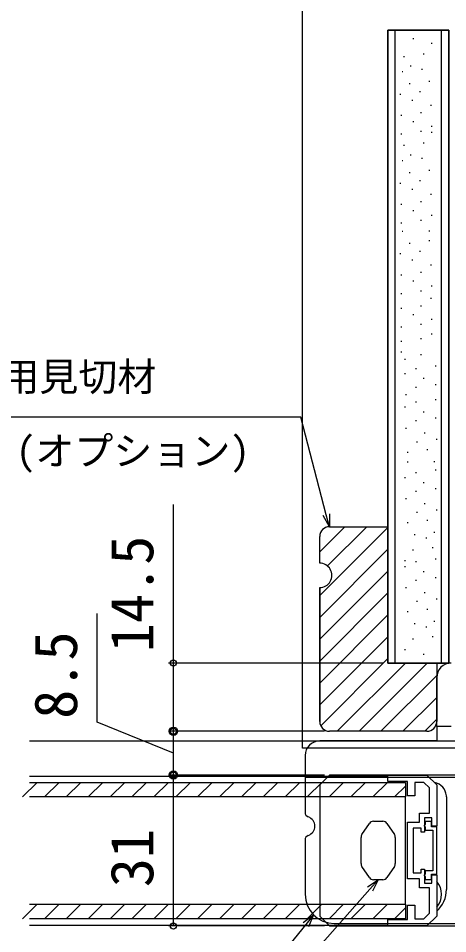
# Model space of a CAD drawing. Units: millimetres, scale not verified. Extents: x -525 to 525, y -804 to 800.
# Drawn here: x 134 to 222.1, y -403.4 to -215.4 of the extents above; entities that cross this region are included whole.
import ezdxf
from ezdxf.enums import TextEntityAlignment as Align

# ---------------------------------------------------------------- set-up
doc = ezdxf.new("R2010")
doc.units = ezdxf.units.MM
doc.header["$LTSCALE"] = 4
for name, color, linetype in [('0-2_YKK_11', 7, 'Continuous'), ('0-3_YKK_12', 2, 'Continuous'), ('0-4_YKK_13', 4, 'Continuous'), ('0-5_YKK_D', 6, 'Continuous'), ('0-7_YSS_K', 3, 'Continuous')]:
    doc.layers.add(name, color=color, linetype=linetype)
doc.styles.add('ＭＳ ゴシック', font='')
doc.styles.get('ＭＳ ゴシック').set_extended_font_data('MS Gothic')

msp = doc.modelspace()

# ---------------------------------------------------------------- linework, layer by layer
at = {"layer": '0-2_YKK_11'}
for p, q in [((197.87, -319.817), (209.87, -319.817)), ((195.87, -327.317), (195.87, -321.817)), ((195.87, -332.317), (195.87, -359.817)), ((195.87, -359.817), (195.87, -332.317)), ((217.87, -361.817), (197.87, -361.817)), ((213.47, -397.317), (213.47, -375.317))]:
    msp.add_line(p, q, dxfattribs=at)
for points in [[(209.87, -319.817), (209.87, -347.817), (219.87, -347.817), (219.87, -359.817)], [(213.87, -392.117), (213.87, -380.517), (216.37, -380.517), (216.37, -378.617), (218.37, -378.617), (218.37, -373.438), (217.249, -372.317), (215.37, -372.317), (215.37, -375.117), (213.87, -375.117), (213.87, -372.117), (209.87, -372.117), (209.87, -370.817), (217.87, -370.817), (219.87, -372.817), (219.87, -381.317), (218.87, -381.317), (218.87, -379.617), (217.37, -379.617), (217.37, -382.517), (216.67, -382.517), (216.67, -381.717), (215.07, -381.717), (215.07, -390.917), (216.67, -390.917), (216.67, -390.117), (217.37, -390.117), (217.37, -393.017), (218.87, -393.017), (218.87, -391.317), (219.87, -391.317), (219.87, -399.817), (217.87, -401.817), (209.87, -401.817), (209.87, -400.517), (213.87, -400.517), (213.87, -397.517), (215.37, -397.517), (215.37, -400.317), (217.249, -400.317)], [(217.249, -400.317), (218.37, -399.195), (218.37, -394.017), (216.37, -394.017), (216.37, -392.117), (213.87, -392.117)]]:
    msp.add_lwpolyline(points, dxfattribs=at)
for centre, radius, start, end in [((197.87, -321.817), 2, 90.00001, 179.99999), ((195.87, -329.817), 2.5, 269.99999, 90.00001), ((197.87, -359.817), 2, 180.00001, 269.99999), ((217.87, -359.817), 2, 270.00001, 359.99999)]:
    msp.add_arc(centre, radius, start, end, dxfattribs=at)
at = {"layer": '0-3_YKK_12'}
for p, q in [((195.87, -324.979), (201.033, -319.817)), ((195.87, -333.96), (209.87, -319.96)), ((197.456, -327.884), (205.523, -319.817)), ((195.87, -338.45), (209.87, -324.45)), ((195.87, -342.94), (209.87, -328.94)), ((195.87, -347.43), (209.87, -333.43)), ((195.87, -351.92), (209.87, -337.92)), ((195.87, -356.41), (209.87, -342.41)), ((196.074, -360.696), (209.87, -346.9)), ((199.444, -361.817), (213.444, -347.817)), ((203.934, -361.817), (217.934, -347.817)), ((208.424, -361.817), (219.87, -350.371)), ((212.915, -361.817), (219.87, -354.861)), ((217.405, -361.817), (219.87, -359.351)), ((136.37, -363.818), (350.87, -363.818)), ((136.37, -371.017), (209.87, -371.017)), ((136.37, -401.617), (209.87, -401.617))]:
    msp.add_line(p, q, dxfattribs=at)
msp.add_lwpolyline([(350.87, -370.816), (197.87, -370.816), (195.87, -372.816), (195.87, -399.816), (197.87, -401.816), (350.87, -401.816)], dxfattribs=at)
at = {"layer": '0-4_YKK_13'}
for p, q in [((134.915, -375.317), (137.915, -372.317)), ((139.405, -375.317), (142.405, -372.317)), ((143.895, -375.317), (146.895, -372.317)), ((148.385, -375.317), (151.385, -372.317)), ((152.875, -375.317), (155.875, -372.317)), ((157.365, -375.317), (160.365, -372.317)), ((161.856, -375.317), (164.856, -372.317)), ((166.346, -375.317), (169.346, -372.317)), ((170.836, -375.317), (173.836, -372.317)), ((175.326, -375.317), (178.326, -372.317)), ((179.816, -375.317), (182.816, -372.317)), ((184.306, -375.317), (187.306, -372.317)), ((188.796, -375.317), (191.796, -372.317)), ((193.286, -375.317), (196.286, -372.317)), ((197.777, -375.317), (200.777, -372.317)), ((202.267, -375.317), (205.267, -372.317)), ((206.757, -375.317), (209.757, -372.317)), ((211.247, -375.317), (213.47, -373.093)), ((218.866, -372.313), (218.87, -372.313)), ((221.87, -375.313), (221.87, -394.313)), ((204.526, -383.061), (206.067, -380.75)), ((206.899, -380.305), (208.841, -380.305)), ((209.673, -380.75), (211.214, -383.061)), ((192.87, -384.145), (192.87, -395.317)), ((204.358, -389.017), (204.358, -383.616)), ((211.382, -383.616), (211.382, -389.017)), ((206.067, -391.883), (204.526, -389.572)), ((211.214, -389.572), (209.673, -391.883)), ((208.841, -392.328), (206.899, -392.328)), ((134.915, -400.317), (137.915, -397.317)), ((139.405, -400.317), (142.405, -397.317)), ((143.895, -400.317), (146.895, -397.317)), ((148.385, -400.317), (151.385, -397.317)), ((152.875, -400.317), (155.875, -397.317)), ((157.365, -400.317), (160.365, -397.317)), ((161.856, -400.317), (164.856, -397.317)), ((166.346, -400.317), (169.346, -397.317)), ((170.836, -400.317), (173.836, -397.317)), ((175.326, -400.317), (178.326, -397.317)), ((179.816, -400.317), (182.816, -397.317)), ((184.306, -400.317), (187.306, -397.317)), ((188.796, -400.317), (191.796, -397.317)), ((193.286, -400.317), (196.286, -397.317)), ((197.777, -400.317), (200.777, -397.317)), ((202.267, -400.317), (205.267, -397.317)), ((206.757, -400.317), (209.757, -397.317)), ((211.247, -400.317), (213.47, -398.093)), ((198.87, -401.317), (229.87, -401.317))]:
    msp.add_line(p, q, dxfattribs=at)
for points in [[(222.87, -360.817), (219.87, -360.817), (219.87, -350.817)], [(219.87, -360.817), (219.87, -363.817), (195.87, -363.817)], [(192.87, -366.817), (192.87, -371.317), (192.87, -378.488)], [(249.87, -371.317), (216.87, -371.317), (192.87, -371.317)], [(136.37, -372.317), (213.47, -372.317), (213.47, -375.317), (136.37, -375.317)], [(136.37, -397.317), (213.47, -397.317), (213.47, -400.317), (136.37, -400.317)]]:
    msp.add_lwpolyline(points, dxfattribs=at)
msp.add_lwpolyline([(219.87, -391.166), (219.87, -381.466), (218.77, -381.466), (218.77, -380.366), (217.47, -380.366), (217.47, -380.966), (217.27, -381.166), (217.27, -381.266), (217.47, -381.466), (217.47, -382.166), (219.07, -382.166), (219.07, -390.466), (217.47, -390.466), (217.47, -391.166), (217.27, -391.366), (217.27, -391.466), (217.47, -391.666), (217.47, -392.266), (218.77, -392.266), (218.77, -391.166)], close=True, dxfattribs=at)
for centre, radius, start, end in [((222.87, -350.817), 3, 90, 180), ((195.87, -366.817), 3, 90, 180), ((218.87, -375.313), 3, 4.75379, 79.50676), ((218.87, -375.313), 3, 0, 4.75379), ((193.87, -378.488), 1, 180, 250.52881), ((192.87, -381.317), 2, 289.47119, 70.52881), ((206.899, -381.305), 1, 90.00883, 146.3011), ((208.841, -381.305), 1, 33.6989, 89.99117), ((193.87, -384.145), 1, 109.47119, 180), ((205.358, -383.616), 1, 146.31493, 179.99501), ((210.382, -383.616), 1, 0.00499, 33.68507), ((205.358, -389.017), 1, 180.00499, 213.68507), ((210.382, -389.017), 1, 326.31493, 359.99501), ((206.899, -391.328), 1, 213.6989, 269.99117), ((208.841, -391.328), 1, 270.00883, 326.3011), ((216.87, -395.313), 4, 318.5902, 41.4098), ((215.87, -394.313), 6, 311.81021, 0), ((198.87, -395.317), 6, 180, 270)]:
    msp.add_arc(centre, radius, start, end, dxfattribs=at)
at = {"layer": '0-5_YKK_D'}
for p, q in [((208.87, -347.816), (164.87, -347.816)), ((192.87, -361.817), (164.87, -361.817)), ((196.87, -361.817), (164.87, -361.817)), ((165.87, -370.817), (165.87, -361.817)), ((196.87, -370.816), (164.87, -370.816)), ((192.87, -370.817), (164.87, -370.817)), ((165.87, -401.816), (165.87, -370.816)), ((196.87, -401.816), (164.87, -401.816))]:
    msp.add_line(p, q, dxfattribs=at)
for points in [[(197.87, -319.817), (197.223, -317.35), (191.972, -297.353), (90.24, -297.353)], [(165.87, -361.817), (165.87, -347.816), (165.87, -315.266)], [(197.883, -317.177), (197.87, -319.817), (196.562, -317.524)], [(165.87, -366.317), (150.235, -359.953), (150.235, -337.657)], [(207.87, -392.317), (206.183, -394.229), (167.773, -437.767), (82.678, -437.767)], [(205.671, -393.777), (207.87, -392.317), (206.696, -394.681)], [(194.628, -399.559), (193.016, -401.535), (174.47, -424.279), (84.193, -424.279)], [(192.486, -401.104), (194.628, -399.559), (193.546, -401.967)]]:
    msp.add_lwpolyline(points, dxfattribs=at)
for centre, radius in [((165.87, -347.816), 0.637), ((165.87, -361.817), 0.85), ((165.87, -361.817), 0.637), ((165.87, -370.817), 0.85), ((165.87, -370.816), 0.637), ((165.87, -401.816), 0.637)]:
    msp.add_circle(centre, radius, dxfattribs=at)
at = {"layer": '0-7_YSS_K'}
for p, q in [((192.37, -365.316), (192.37, -200.316)), ((211.37, -347.816), (211.37, -217.816)), ((220.87, -347.816), (220.87, -217.816)), ((214.951, -219.537), (215.151, -219.537)), ((218.764, -220.546), (218.964, -220.546)), ((213.09, -223.224), (213.29, -223.224)), ((217.114, -222.701), (217.314, -222.701)), ((214.422, -225.168), (214.622, -225.168)), ((212.753, -226.364), (212.953, -226.364)), ((216.777, -225.841), (216.977, -225.841)), ((214.211, -228.831), (214.411, -228.831)), ((218.235, -228.308), (218.435, -228.308)), ((212.305, -230.961), (212.505, -230.961)), ((216.329, -230.439), (216.529, -230.439)), ((214.759, -232.233), (214.959, -232.233)), ((216.521, -234.782), (216.721, -234.782)), ((218.572, -233.242), (218.772, -233.242)), ((212.497, -235.305), (212.697, -235.305)), ((214.951, -236.576), (215.151, -236.576)), ((216.521, -238.605), (216.721, -238.605)), ((218.764, -237.586), (218.964, -237.586)), ((212.497, -239.128), (212.697, -239.128)), ((218.764, -238.822), (218.964, -238.822)), ((213.09, -241.499), (213.29, -241.499)), ((217.114, -240.976), (217.314, -240.976)), ((214.422, -243.444), (214.622, -243.444)), ((216.777, -244.116), (216.977, -244.116)), ((212.753, -244.639), (212.953, -244.639)), ((214.211, -247.106), (214.411, -247.106)), ((218.235, -246.584), (218.435, -246.584)), ((212.305, -249.237), (212.505, -249.237)), ((216.329, -248.714), (216.529, -248.714)), ((214.759, -250.509), (214.959, -250.509)), ((218.572, -251.518), (218.772, -251.518)), ((212.497, -253.58), (212.697, -253.58)), ((216.521, -253.058), (216.721, -253.058)), ((214.951, -254.852), (215.151, -254.852)), ((212.497, -257.403), (212.697, -257.403)), ((216.521, -256.881), (216.721, -256.881)), ((218.764, -255.861), (218.964, -255.861)), ((212.753, -259.133), (212.953, -259.133)), ((218.235, -259.078), (218.435, -259.078)), ((218.235, -261.077), (218.435, -261.077)), ((214.211, -261.6), (214.411, -261.6)), ((212.305, -263.731), (212.505, -263.731)), ((214.759, -265.002), (214.959, -265.002)), ((216.329, -263.208), (216.529, -263.208)), ((218.572, -266.012), (218.772, -266.012)), ((212.497, -268.074), (212.697, -268.074)), ((216.521, -267.551), (216.721, -267.551)), ((214.951, -269.346), (215.151, -269.346)), ((218.764, -270.355), (218.964, -270.355)), ((212.497, -271.897), (212.697, -271.897)), ((216.521, -271.374), (216.721, -271.374)), ((216.521, -274.427), (216.721, -274.427)), ((218.572, -272.888), (218.772, -272.888)), ((212.497, -274.95), (212.697, -274.95)), ((214.951, -276.222), (215.151, -276.222)), ((218.764, -277.231), (218.964, -277.231)), ((212.497, -278.773), (212.697, -278.773)), ((216.521, -278.25), (216.721, -278.25)), ((212.497, -281.72), (212.697, -281.72)), ((216.521, -281.197), (216.721, -281.197)), ((218.764, -280.178), (218.964, -280.178)), ((212.497, -283.913), (212.697, -283.913)), ((213.476, -285.455), (213.276, -285.455)), ((216.521, -284.436), (216.721, -284.436)), ((215.719, -287.383), (215.519, -287.383)), ((219.743, -286.86), (219.543, -286.86)), ((213.476, -288.402), (213.276, -288.402)), ((217.289, -289.411), (217.089, -289.411)), ((215.719, -291.206), (215.519, -291.206)), ((219.743, -290.683), (219.543, -290.683)), ((213.669, -292.745), (213.469, -292.745)), ((215.719, -294.259), (215.519, -294.259)), ((219.743, -293.736), (219.543, -293.736)), ((213.476, -295.278), (213.276, -295.278)), ((217.289, -296.287), (217.089, -296.287)), ((215.719, -298.082), (215.519, -298.082)), ((219.743, -297.559), (219.543, -297.559)), ((213.669, -299.621), (213.469, -299.621)), ((217.482, -300.631), (217.282, -300.631)), ((215.912, -302.425), (215.712, -302.425)), ((219.936, -301.902), (219.736, -301.902)), ((218.029, -304.033), (217.829, -304.033)), ((214.005, -304.556), (213.805, -304.556)), ((214.005, -306.555), (213.805, -306.555)), ((219.487, -306.5), (219.287, -306.5)), ((219.743, -308.23), (219.543, -308.23)), ((213.476, -309.772), (213.276, -309.772)), ((215.719, -308.752), (215.519, -308.752)), ((217.289, -310.781), (217.089, -310.781)), ((219.743, -312.053), (219.543, -312.053)), ((215.719, -312.575), (215.519, -312.575)), ((213.669, -314.115), (213.469, -314.115)), ((217.482, -315.124), (217.282, -315.124)), ((215.912, -316.919), (215.712, -316.919)), ((219.936, -316.396), (219.736, -316.396)), ((214.005, -319.049), (213.805, -319.049)), ((218.029, -318.527), (217.829, -318.527)), ((219.487, -320.994), (219.287, -320.994)), ((215.463, -321.517), (215.263, -321.517)), ((217.818, -322.189), (217.618, -322.189)), ((215.127, -324.657), (214.927, -324.657)), ((219.151, -324.134), (218.951, -324.134)), ((213.476, -326.811), (213.276, -326.811)), ((215.719, -327.028), (215.519, -327.028)), ((219.743, -326.505), (219.543, -326.505)), ((213.476, -328.047), (213.276, -328.047)), ((215.719, -330.851), (215.519, -330.851)), ((217.289, -329.057), (217.089, -329.057)), ((219.743, -330.328), (219.543, -330.328)), ((213.669, -332.391), (213.469, -332.391)), ((217.482, -333.4), (217.282, -333.4)), ((215.912, -335.194), (215.712, -335.194)), ((219.936, -334.672), (219.736, -334.672)), ((214.005, -337.325), (213.805, -337.325)), ((218.029, -336.802), (217.829, -336.802)), ((215.463, -339.792), (215.263, -339.792)), ((219.487, -339.269), (219.287, -339.269)), ((217.818, -340.465), (217.618, -340.465)), ((215.127, -342.932), (214.927, -342.932)), ((219.151, -342.409), (218.951, -342.409)), ((213.476, -345.087), (213.276, -345.087)), ((217.289, -346.096), (217.089, -346.096)), ((309.87, -365.316), (192.37, -365.316))]:
    msp.add_line(p, q, dxfattribs=at)
for points in [[(222.37, -347.816), (209.87, -347.816), (209.87, -217.816), (222.37, -217.816)], [(209.87, -347.816), (222.37, -347.816), (222.37, -217.816), (209.87, -217.816)]]:
    msp.add_lwpolyline(points, close=True, dxfattribs=at)

# ---------------------------------------------------------------- texts
at = {"layer": '0-5_YKK_D', "style": 'ＭＳ ゴシック'}
for s, p in [('クロス納め用見切材', (90.365, -293.702)), ('(オプション)', (133.546, -308.944))]:
    msp.add_text(s, height=5.865, dxfattribs=at).set_placement(p, align=Align.BOTTOM_LEFT)
for s, p in [('14.5', (164.37, -345.607)), ('8.5', (148.735, -359.271)), ('31', (164.37, -393.851))]:
    msp.add_text(s, height=8.798, rotation=90, dxfattribs=at).set_placement(p, align=Align.BOTTOM_LEFT)

doc.saveas('drawing.dxf')
